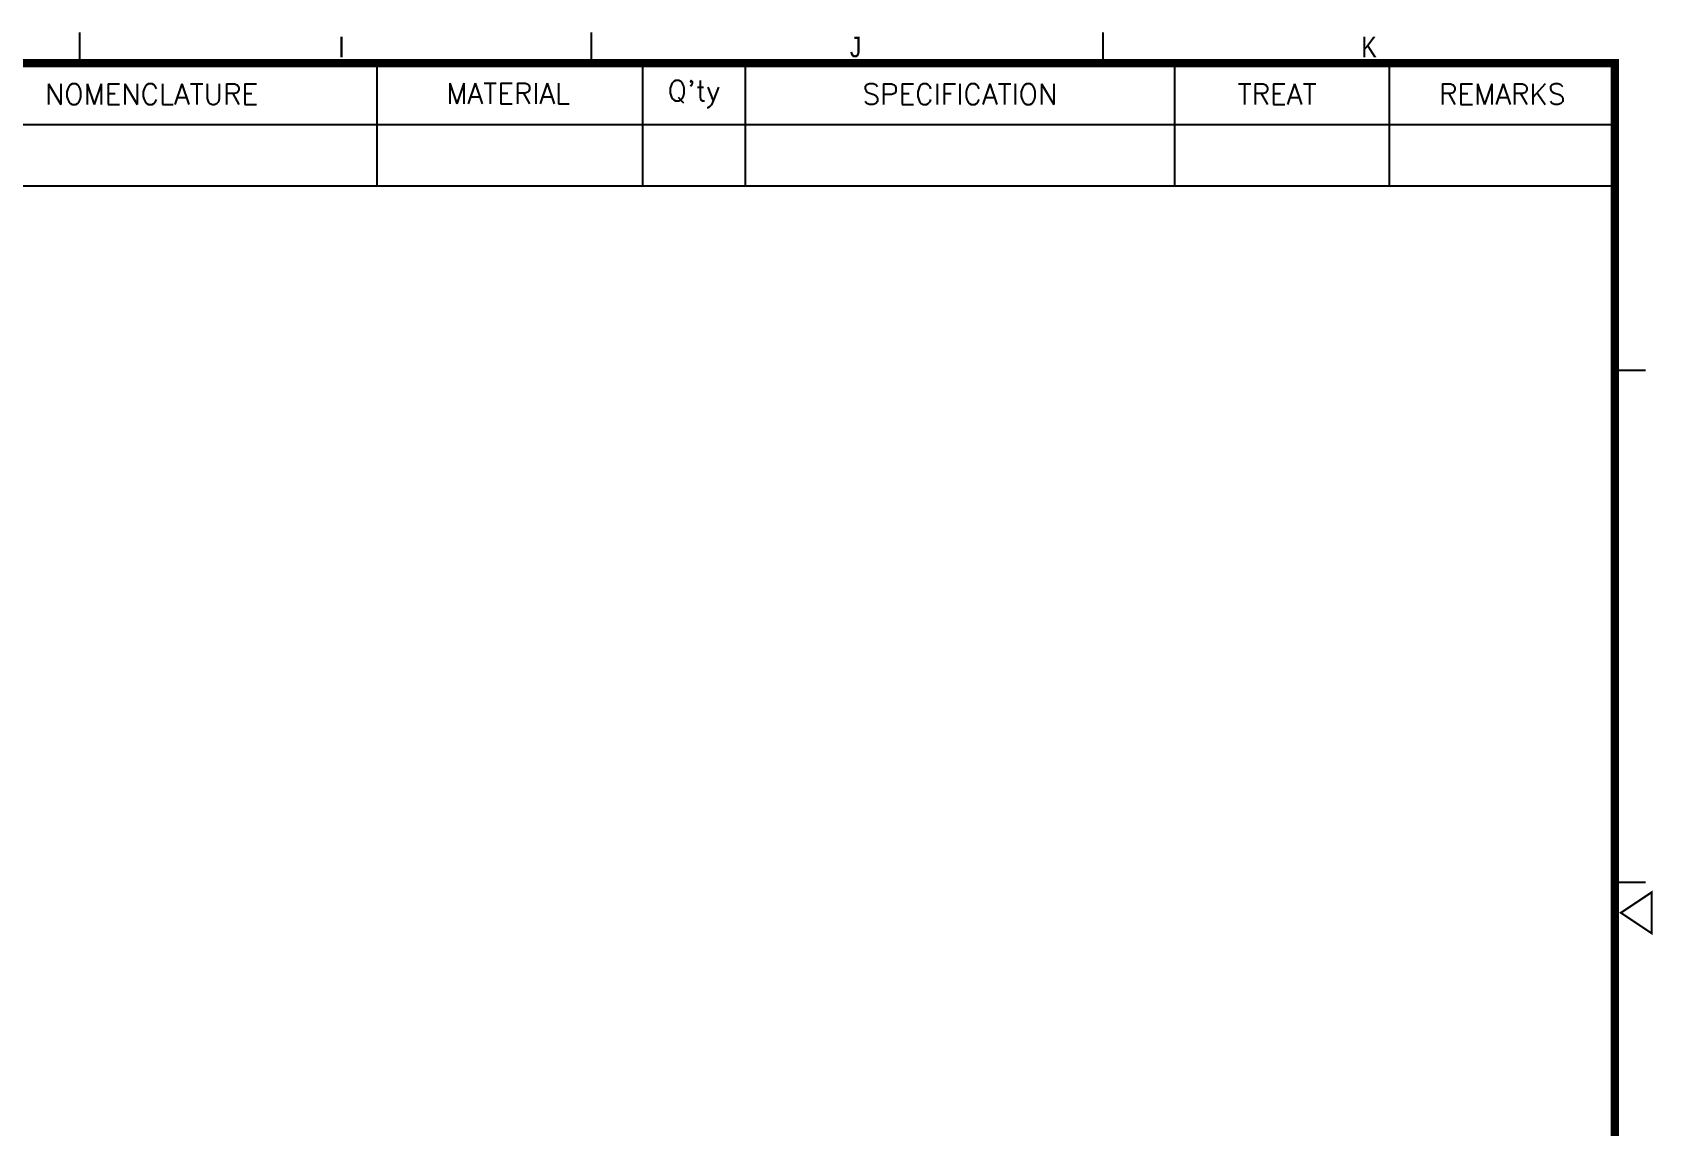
# Model space of a CAD drawing. Header units: millimetres. Extents: x 509 to 2357, y -197 to 647.
# Drawn here: x 2198.9 to 2357.3, y 101.8 to 208.6 of the extents above; entities that cross this region are included whole.
import ezdxf
from ezdxf.enums import TextEntityAlignment as Align

# ---------------------------------------------------------------- set-up
doc = ezdxf.new("R2010")
doc.units = ezdxf.units.MM
doc.layers.get('0').update_dxf_attribs({"linetype": 'CONTINUOUS'})
doc.styles.add('SIM', font='simplex')
doc.styles.get("Standard").update_dxf_attribs({"font": 'gulim.ttc', "width": 0.8})

msp = doc.modelspace()

# ---------------------------------------------------------------- linework, layer by layer
for p, q in [((2203.59, 205.65), (2203.59, 208.65)), ((2253.59, 205.65), (2253.59, 208.65)), ((2303.59, 205.65), (2303.59, 208.65)), ((2232.59, 205.65), (2232.59, 193.65)), ((2258.59, 193.65), (2258.59, 205.65)), ((2268.59, 205.65), (2268.59, 193.65)), ((2310.59, 193.65), (2310.59, 205.65)), ((2331.59, 193.65), (2331.59, 205.65)), ((2178.59, 199.65), (2353.59, 199.65)), ((2178.59, 193.65), (2353.59, 193.65)), ((2353.59, 175.65), (2356.59, 175.65)), ((2353.59, 125.65), (2356.59, 125.65))]:
    msp.add_line(p, q)
for points, const_width in [([(2353.59, 205.65), (1803.59, 205.65), (1803.59, -174.35), (2353.59, -174.35)], 0.8), ([(2354.19, 122.65), (2357.19, 120.65), (2357.19, 124.65)], 0.2)]:
    msp.add_lwpolyline(points, close=True, dxfattribs=dict(const_width=const_width))

# ---------------------------------------------------------------- texts
at = {"width": 0.85}
for s, p in [('I', (2228.84, 206.23)), ('J', (2278.84, 206.23)), ('K', (2328.84, 206.23))]:
    msp.add_text(s, height=2, dxfattribs=at).set_placement(p)
at = {"style": 'SIM'}
for s, p in [('NOMENCLATURE', (2210.59, 202.62)), ("Q'ty", (2263.59, 202.62)), ('SPECIFICATION', (2289.59, 202.62)), ('TREAT', (2320.59, 202.62)), ('REMARKS', (2342.59, 202.62))]:
    msp.add_text(s, height=2, dxfattribs=at).set_placement(p, align=Align.MIDDLE)
msp.add_text('MATERIAL', height=2, dxfattribs=at).set_placement((2245.44, 201.68), align=Align.CENTER)

doc.saveas('drawing.dxf')
